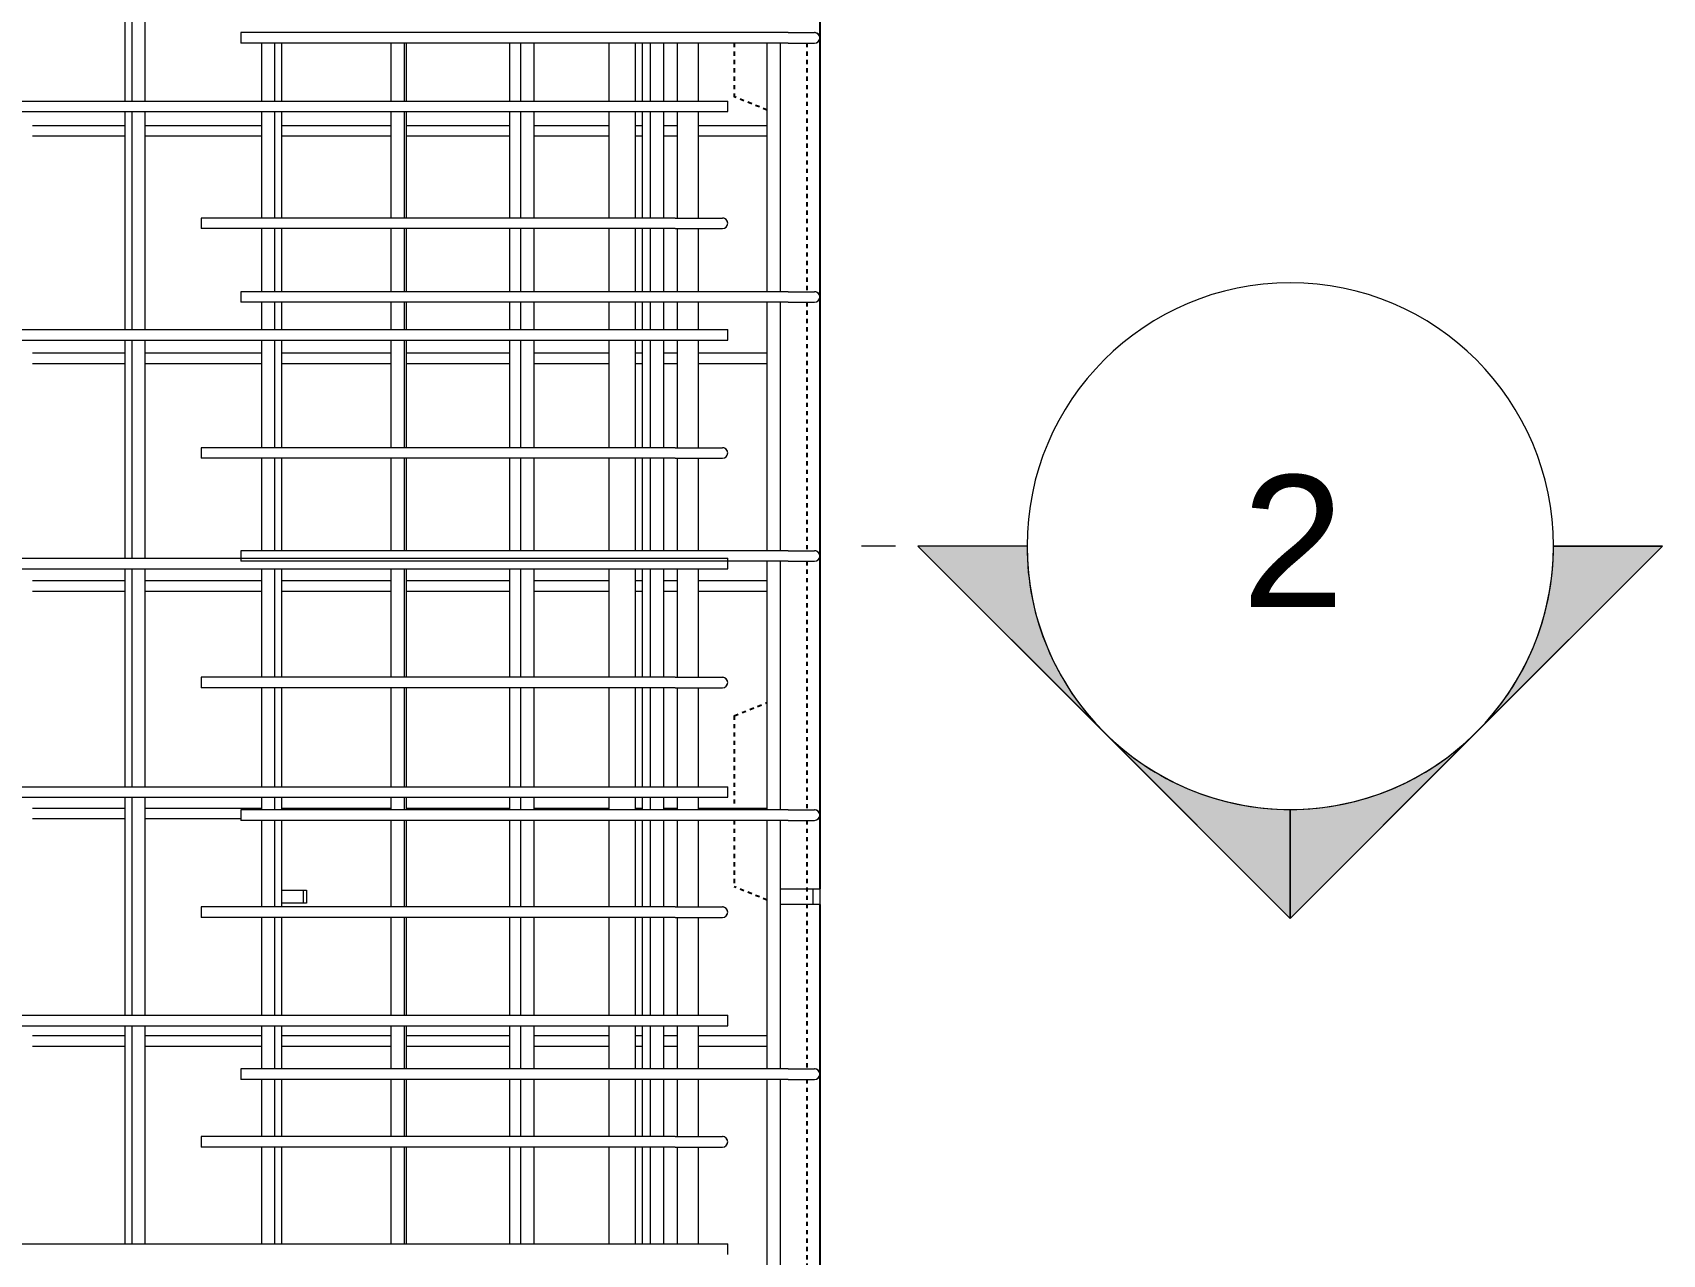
# Model space of a CAD drawing. Header units: millimetres. Extents: x -7118 to 5307, y -2677 to 10400.
# Drawn here: x -3119 to -1881, y 1933 to 2861 of the extents above; entities that cross this region are included whole.
import ezdxf

# ---------------------------------------------------------------- set-up
doc = ezdxf.new("R2010")
doc.units = ezdxf.units.MM
doc.linetypes.add('Dash', pattern=[6.36, 3.18, -3.18])
for name, color, linetype, lineweight in [('A-GENM', 13, 'Continuous', 18), ('A-WALL', 113, 'Continuous', 25), ('A-WALL-HDLN', 110, 'Dash', 25), ('G-ANNO-SYMB', 111, 'Continuous', 9), ('S-RBAR', 171, 'Continuous', 18)]:
    doc.layers.add(name, color=color, linetype=linetype, lineweight=lineweight)
doc.styles.add('Arial', font='arial.ttf', dxfattribs={"height": 100})

# ---------------------------------------------------------------- blocks, each defined once
blk = doc.blocks.new('RR spread anchor face based - RR-SA-2_5-150-V1-Elevation Front 1')
at = {"layer": 'A-GENM'}
for p, q in [((-2930, 6755), (-2913.7, 6755)), ((-2913.7, 6755), (-2911.2, 6755)), ((-2913.7, 6755), (-2913.7, 6745)), ((-2911.2, 6755), (-2911.2, 6745)), ((-2913.7, 6745), (-2930, 6745)), ((-2911.2, 6745), (-2913.7, 6745))]:
    blk.add_line(p, q, dxfattribs=at)
blk = doc.blocks.new('RR spread anchor face based - RR-SA-4_0-320-1726835-Elevation Front 1')
at = {"layer": 'A-GENM'}
for p, q in [((-2551.2, 6756), (-2526.2, 6756)), ((-2526.2, 6756), (-2521.2, 6756)), ((-2526.2, 6744), (-2526.2, 6756)), ((-2521.2, 6756), (-2521.2, 6744)), ((-2526.2, 6744), (-2551.2, 6744)), ((-2521.2, 6744), (-2526.2, 6744))]:
    blk.add_line(p, q, dxfattribs=at)
blk = doc.blocks.new('Detail View - M_Section Head - Filled SHOP DWG-1002450-Elevation Front 1')
at = {"layer": 'G-ANNO-SYMB'}
h = blk.add_hatch(color=256, dxfattribs=at)
edge = h.paths.add_edge_path()
edge.add_line((-2469.6, -528.7), (-2386.7, -528.7))
edge.add_arc((-2186.7, -528.7), 200, 180, 225)
edge.add_line((-2328.2, -670.1), (-2469.6, -528.7))
h = blk.add_hatch(color=256, dxfattribs=at)
edge = h.paths.add_edge_path()
edge.add_line((-1903.9, -528.7), (-2045.3, -670.1))
edge.add_arc((-2186.7, -528.7), 200, 315, 360)
edge.add_line((-1986.7, -528.7), (-1903.9, -528.7))
h = blk.add_hatch(color=256, dxfattribs=at)
edge = h.paths.add_edge_path()
edge.add_line((-2186.7, -811.5), (-2328.2, -670.1))
edge.add_arc((-2186.7, -528.7), 200, 225, 270)
edge.add_line((-2186.7, -728.7), (-2186.7, -811.5))
h = blk.add_hatch(color=256, dxfattribs=at)
edge = h.paths.add_edge_path()
edge.add_line((-2186.7, -811.5), (-2186.7, -728.7))
edge.add_arc((-2186.7, -528.7), 200, 270, 315)
edge.add_line((-2045.3, -670.1), (-2186.7, -811.5))
for p, q in [((-2186.7, -811.5), (-2469.6, -528.7)), ((-2386.7, -528.7), (-2469.6, -528.7)), ((-2469.6, -528.7), (-2328.2, -670.1)), ((-2386.7, -528.7), (-2469.6, -528.7)), ((-2186.7, -811.5), (-1903.9, -528.7)), ((-2045.3, -670.1), (-1903.9, -528.7)), ((-1986.7, -528.7), (-1903.9, -528.7)), ((-1903.9, -528.7), (-1986.7, -528.7)), ((-2328.2, -670.1), (-2186.7, -811.5)), ((-2186.7, -811.5), (-2045.3, -670.1)), ((-2186.7, -728.7), (-2186.7, -811.5)), ((-2186.7, -811.5), (-2186.7, -728.7))]:
    blk.add_line(p, q, dxfattribs=at)
for start, end in [(360, 180), (180, 360), (180, 225), (315, 0), (225, 270), (270, 315)]:
    blk.add_arc((-2186.7, -528.7), 200, start, end, dxfattribs=at)

msp = doc.modelspace()

# ---------------------------------------------------------------- linework, layer by layer
at = {"layer": 'A-WALL'}
for p, q in [((-2521.19617, 4094), (-2521.19617, 2211)), ((-2521.19617, 2199), (-2521.19617, -439))]:
    msp.add_line(p, q, dxfattribs=at)
at = {"layer": 'A-WALL-HDLN'}
for p, q in [((-2586.19617, 2853.33333), (-2586.19617, 2812.5)), ((-2531.19875, 2853.33333), (-2531.19875, 2664.55556)), ((-2561.19617, 2802.5), (-2586.19617, 2812.5)), ((-2531.19875, 2656.55556), (-2531.19875, 2467.77778)), ((-2531.19875, 2459.77778), (-2531.19875, 2271)), ((-2586.19617, 2342.5), (-2561.19617, 2352.5)), ((-2586.19617, 2342.5), (-2586.19617, 2272.36538)), ((-2586.19617, 2263), (-2586.19617, 2212.5)), ((-2531.19875, 2263), (-2531.19875, 2074.22222)), ((-2561.19617, 2202.5), (-2586.19617, 2212.5)), ((-2531.19875, 2066.22222), (-2531.19875, 1877.44444))]:
    msp.add_line(p, q, dxfattribs=at)
at = {"layer": 'G-ANNO-SYMB'}
msp.add_line((-2463.8026, 2471.30847), (-2489.53813, 2471.30847), dxfattribs=at)
at = {"layer": 'S-RBAR'}
for p, q in [((-3049.08468, 2809.30769), (-3049.08468, 2974.90385)), ((-3043.84113, 2809.30769), (-3043.84113, 2974.90385)), ((-3033.84113, 2809.30769), (-3033.84113, 2974.90385)), ((-2545.19617, 2861.33333), (-2961.19617, 2861.33333)), ((-2961.19617, 2861.33333), (-2961.19617, 2853.33333)), ((-2545.19617, 2861.33333), (-2525.19617, 2861.33333)), ((-2545.19617, 2853.33333), (-2961.19617, 2853.33333)), ((-2945.33627, 2809.30769), (-2945.33627, 2853.33333)), ((-2935.33627, 2809.30769), (-2935.33627, 2853.33333)), ((-2930.00698, 2809.30769), (-2930.00698, 2853.33333)), ((-2846.83141, 2809.30769), (-2846.83141, 2853.33333)), ((-2836.83141, 2809.30769), (-2836.83141, 2853.33333)), ((-2835.30428, 2809.30769), (-2835.30428, 2853.33333)), ((-2756.85157, 2809.30769), (-2756.85157, 2853.33333)), ((-2748.32656, 2809.30769), (-2748.32656, 2853.33333)), ((-2738.32656, 2809.30769), (-2738.32656, 2853.33333)), ((-2681.19617, 2809.30769), (-2681.19617, 2853.33333)), ((-2661.19617, 2809.30769), (-2661.19617, 2853.33333)), ((-2655.89887, 2809.30769), (-2655.89887, 2853.33333)), ((-2649.8217, 2809.30769), (-2649.8217, 2853.33333)), ((-2639.8217, 2809.30769), (-2639.8217, 2853.33333)), ((-2629.45036, 2809.30769), (-2629.45036, 2853.33333)), ((-2613.45036, 2809.30769), (-2613.45036, 2853.33333)), ((-2561.19617, 2664.55556), (-2561.19617, 2853.33333)), ((-2551.19617, 2664.55556), (-2551.19617, 2853.33333)), ((-2545.19617, 2853.33333), (-2525.19617, 2853.33333)), ((-4226.19617, 2809.30769), (-2591.19617, 2809.30769)), ((-4226.19617, 2801.30769), (-2591.19617, 2801.30769)), ((-3049.08468, 2635.71154), (-3049.08468, 2801.30769)), ((-3043.84113, 2635.71154), (-3043.84113, 2801.30769)), ((-3033.84113, 2635.71154), (-3033.84113, 2801.30769)), ((-2945.33627, 2720.47059), (-2945.33627, 2801.30769)), ((-2935.33627, 2720.47059), (-2935.33627, 2801.30769)), ((-2930.00698, 2720.47059), (-2930.00698, 2801.30769)), ((-2846.83141, 2720.47059), (-2846.83141, 2801.30769)), ((-2836.83141, 2720.47059), (-2836.83141, 2801.30769)), ((-2835.30428, 2720.47059), (-2835.30428, 2801.30769)), ((-2756.85157, 2720.47059), (-2756.85157, 2801.30769)), ((-2748.32656, 2720.47059), (-2748.32656, 2801.30769)), ((-2738.32656, 2720.47059), (-2738.32656, 2801.30769)), ((-2681.19617, 2720.47059), (-2681.19617, 2801.30769)), ((-2661.19617, 2720.47059), (-2661.19617, 2801.30769)), ((-2655.89887, 2720.47059), (-2655.89887, 2801.30769)), ((-2649.8217, 2720.47059), (-2649.8217, 2801.30769)), ((-2639.8217, 2720.47059), (-2639.8217, 2801.30769)), ((-2629.45036, 2720.47059), (-2629.45036, 2801.30769)), ((-2613.45036, 2720.47059), (-2613.45036, 2801.30769)), ((-2591.19617, 2801.30769), (-2591.19617, 2809.30769)), ((-3119.41239, 2790.84615), (-3049.08468, 2790.84615)), ((-3033.84113, 2790.84615), (-2945.33627, 2790.84615)), ((-2930.00698, 2790.84615), (-2846.83141, 2790.84615)), ((-2835.30428, 2790.84615), (-2756.85157, 2790.84615)), ((-2738.32656, 2790.84615), (-2681.19617, 2790.84615)), ((-2661.19617, 2790.84615), (-2655.89887, 2790.84615)), ((-2639.8217, 2790.84615), (-2629.45036, 2790.84615)), ((-2613.45036, 2790.84615), (-2561.19617, 2790.84615)), ((-3119.41239, 2782.84615), (-3049.08468, 2782.84615)), ((-3033.84113, 2782.84615), (-2945.33627, 2782.84615)), ((-2930.00698, 2782.84615), (-2846.83141, 2782.84615)), ((-2835.30428, 2782.84615), (-2756.85157, 2782.84615)), ((-2738.32656, 2782.84615), (-2681.19617, 2782.84615)), ((-2661.19617, 2782.84615), (-2655.89887, 2782.84615)), ((-2639.8217, 2782.84615), (-2629.45036, 2782.84615)), ((-2613.45036, 2782.84615), (-2561.19617, 2782.84615)), ((-2631.19617, 2720.47059), (-2991.19617, 2720.47059)), ((-2991.19617, 2720.47059), (-2991.19617, 2712.47059)), ((-2631.19617, 2712.47059), (-2991.19617, 2712.47059)), ((-2945.33627, 2664.55556), (-2945.33627, 2712.47059)), ((-2935.33627, 2664.55556), (-2935.33627, 2712.47059)), ((-2930.00698, 2664.55556), (-2930.00698, 2712.47059)), ((-2846.83141, 2664.55556), (-2846.83141, 2712.47059)), ((-2836.83141, 2664.55556), (-2836.83141, 2712.47059)), ((-2835.30428, 2664.55556), (-2835.30428, 2712.47059)), ((-2756.85157, 2664.55556), (-2756.85157, 2712.47059)), ((-2748.32656, 2664.55556), (-2748.32656, 2712.47059)), ((-2738.32656, 2664.55556), (-2738.32656, 2712.47059)), ((-2681.19617, 2664.55556), (-2681.19617, 2712.47059)), ((-2661.19617, 2664.55556), (-2661.19617, 2712.47059)), ((-2655.89887, 2664.55556), (-2655.89887, 2712.47059)), ((-2649.8217, 2664.55556), (-2649.8217, 2712.47059)), ((-2639.8217, 2664.55556), (-2639.8217, 2712.47059)), ((-2631.19617, 2720.47059), (-2595.19617, 2720.47059)), ((-2631.19617, 2712.47059), (-2595.19617, 2712.47059)), ((-2629.45036, 2664.55556), (-2629.45036, 2712.47059)), ((-2613.45036, 2664.55556), (-2613.45036, 2712.47059)), ((-2545.19617, 2664.55556), (-2961.19617, 2664.55556)), ((-2961.19617, 2664.55556), (-2961.19617, 2656.55556)), ((-2545.19617, 2664.55556), (-2525.19617, 2664.55556)), ((-2545.19617, 2656.55556), (-2961.19617, 2656.55556)), ((-2945.33627, 2635.71154), (-2945.33627, 2656.55556)), ((-2935.33627, 2635.71154), (-2935.33627, 2656.55556)), ((-2930.00698, 2635.71154), (-2930.00698, 2656.55556)), ((-2846.83141, 2635.71154), (-2846.83141, 2656.55556)), ((-2836.83141, 2635.71154), (-2836.83141, 2656.55556)), ((-2835.30428, 2635.71154), (-2835.30428, 2656.55556)), ((-2756.85157, 2635.71154), (-2756.85157, 2656.55556)), ((-2748.32656, 2635.71154), (-2748.32656, 2656.55556)), ((-2738.32656, 2635.71154), (-2738.32656, 2656.55556)), ((-2681.19617, 2635.71154), (-2681.19617, 2656.55556)), ((-2661.19617, 2635.71154), (-2661.19617, 2656.55556)), ((-2655.89887, 2635.71154), (-2655.89887, 2656.55556)), ((-2649.8217, 2635.71154), (-2649.8217, 2656.55556)), ((-2639.8217, 2635.71154), (-2639.8217, 2656.55556)), ((-2629.45036, 2635.71154), (-2629.45036, 2656.55556)), ((-2613.45036, 2635.71154), (-2613.45036, 2656.55556)), ((-2561.19617, 2467.77778), (-2561.19617, 2656.55556)), ((-2551.19617, 2467.77778), (-2551.19617, 2656.55556)), ((-2545.19617, 2656.55556), (-2525.19617, 2656.55556)), ((-4226.19617, 2635.71154), (-2591.19617, 2635.71154)), ((-4226.19617, 2627.71154), (-2591.19617, 2627.71154)), ((-3049.08468, 2462.11538), (-3049.08468, 2627.71154)), ((-3043.84113, 2462.11538), (-3043.84113, 2627.71154)), ((-3033.84113, 2462.11538), (-3033.84113, 2627.71154)), ((-2945.33627, 2546.05882), (-2945.33627, 2627.71154)), ((-2935.33627, 2546.05882), (-2935.33627, 2627.71154)), ((-2930.00698, 2546.05882), (-2930.00698, 2627.71154)), ((-2846.83141, 2546.05882), (-2846.83141, 2627.71154)), ((-2836.83141, 2546.05882), (-2836.83141, 2627.71154)), ((-2835.30428, 2546.05882), (-2835.30428, 2627.71154)), ((-2756.85157, 2546.05882), (-2756.85157, 2627.71154)), ((-2748.32656, 2546.05882), (-2748.32656, 2627.71154)), ((-2738.32656, 2546.05882), (-2738.32656, 2627.71154)), ((-2681.19617, 2546.05882), (-2681.19617, 2627.71154)), ((-2661.19617, 2546.05882), (-2661.19617, 2627.71154)), ((-2655.89887, 2546.05882), (-2655.89887, 2627.71154)), ((-2649.8217, 2546.05882), (-2649.8217, 2627.71154)), ((-2639.8217, 2546.05882), (-2639.8217, 2627.71154)), ((-2629.45036, 2546.05882), (-2629.45036, 2627.71154)), ((-2613.45036, 2546.05882), (-2613.45036, 2627.71154)), ((-2591.19617, 2627.71154), (-2591.19617, 2635.71154)), ((-3119.41239, 2618.01923), (-3049.08468, 2618.01923)), ((-3033.84113, 2618.01923), (-2945.33627, 2618.01923)), ((-2930.00698, 2618.01923), (-2846.83141, 2618.01923)), ((-2835.30428, 2618.01923), (-2756.85157, 2618.01923)), ((-2738.32656, 2618.01923), (-2681.19617, 2618.01923)), ((-2661.19617, 2618.01923), (-2655.89887, 2618.01923)), ((-2639.8217, 2618.01923), (-2629.45036, 2618.01923)), ((-2613.45036, 2618.01923), (-2561.19617, 2618.01923)), ((-3119.41239, 2610.01923), (-3049.08468, 2610.01923)), ((-3033.84113, 2610.01923), (-2945.33627, 2610.01923)), ((-2930.00698, 2610.01923), (-2846.83141, 2610.01923)), ((-2835.30428, 2610.01923), (-2756.85157, 2610.01923)), ((-2738.32656, 2610.01923), (-2681.19617, 2610.01923)), ((-2661.19617, 2610.01923), (-2655.89887, 2610.01923)), ((-2639.8217, 2610.01923), (-2629.45036, 2610.01923)), ((-2613.45036, 2610.01923), (-2561.19617, 2610.01923)), ((-2631.19617, 2546.05882), (-2991.19617, 2546.05882)), ((-2991.19617, 2546.05882), (-2991.19617, 2538.05882)), ((-2631.19617, 2546.05882), (-2595.19617, 2546.05882)), ((-2631.19617, 2538.05882), (-2991.19617, 2538.05882)), ((-2945.33627, 2467.77778), (-2945.33627, 2538.05882)), ((-2935.33627, 2467.77778), (-2935.33627, 2538.05882)), ((-2930.00698, 2467.77778), (-2930.00698, 2538.05882)), ((-2846.83141, 2467.77778), (-2846.83141, 2538.05882)), ((-2836.83141, 2467.77778), (-2836.83141, 2538.05882)), ((-2835.30428, 2467.77778), (-2835.30428, 2538.05882)), ((-2756.85157, 2467.77778), (-2756.85157, 2538.05882)), ((-2748.32656, 2467.77778), (-2748.32656, 2538.05882)), ((-2738.32656, 2467.77778), (-2738.32656, 2538.05882)), ((-2681.19617, 2467.77778), (-2681.19617, 2538.05882)), ((-2661.19617, 2467.77778), (-2661.19617, 2538.05882)), ((-2655.89887, 2467.77778), (-2655.89887, 2538.05882)), ((-2649.8217, 2467.77778), (-2649.8217, 2538.05882)), ((-2639.8217, 2467.77778), (-2639.8217, 2538.05882)), ((-2631.19617, 2538.05882), (-2595.19617, 2538.05882)), ((-2629.45036, 2467.77778), (-2629.45036, 2538.05882)), ((-2613.45036, 2467.77778), (-2613.45036, 2538.05882)), ((-2545.19617, 2467.77778), (-2961.19617, 2467.77778)), ((-2961.19617, 2467.77778), (-2961.19617, 2459.77778)), ((-2545.19617, 2467.77778), (-2525.19617, 2467.77778)), ((-4226.19617, 2462.11538), (-2591.19617, 2462.11538)), ((-4226.19617, 2454.11538), (-2591.19617, 2454.11538)), ((-3049.08468, 2288.51923), (-3049.08468, 2454.11538)), ((-3043.84113, 2288.51923), (-3043.84113, 2454.11538)), ((-3033.84113, 2288.51923), (-3033.84113, 2454.11538)), ((-2545.19617, 2459.77778), (-2961.19617, 2459.77778)), ((-2945.33627, 2371.64706), (-2945.33627, 2454.11538)), ((-2935.33627, 2371.64706), (-2935.33627, 2454.11538)), ((-2930.00698, 2371.64706), (-2930.00698, 2454.11538)), ((-2846.83141, 2371.64706), (-2846.83141, 2454.11538)), ((-2836.83141, 2371.64706), (-2836.83141, 2454.11538)), ((-2835.30428, 2371.64706), (-2835.30428, 2454.11538)), ((-2756.85157, 2371.64706), (-2756.85157, 2454.11538)), ((-2748.32656, 2371.64706), (-2748.32656, 2454.11538)), ((-2738.32656, 2371.64706), (-2738.32656, 2454.11538)), ((-2681.19617, 2371.64706), (-2681.19617, 2454.11538)), ((-2661.19617, 2371.64706), (-2661.19617, 2454.11538)), ((-2655.89887, 2371.64706), (-2655.89887, 2454.11538)), ((-2649.8217, 2371.64706), (-2649.8217, 2454.11538)), ((-2639.8217, 2371.64706), (-2639.8217, 2454.11538)), ((-2629.45036, 2371.64706), (-2629.45036, 2454.11538)), ((-2613.45036, 2371.64706), (-2613.45036, 2454.11538)), ((-2591.19617, 2454.11538), (-2591.19617, 2462.11538)), ((-2561.19617, 2271), (-2561.19617, 2459.77778)), ((-2551.19617, 2271), (-2551.19617, 2459.77778)), ((-2545.19617, 2459.77778), (-2525.19617, 2459.77778)), ((-3119.41239, 2445.19231), (-3049.08468, 2445.19231)), ((-3033.84113, 2445.19231), (-2945.33627, 2445.19231)), ((-2930.00698, 2445.19231), (-2846.83141, 2445.19231)), ((-2835.30428, 2445.19231), (-2756.85157, 2445.19231)), ((-2738.32656, 2445.19231), (-2681.19617, 2445.19231)), ((-2661.19617, 2445.19231), (-2655.89887, 2445.19231)), ((-2639.8217, 2445.19231), (-2629.45036, 2445.19231)), ((-2613.45036, 2445.19231), (-2561.19617, 2445.19231)), ((-3119.41239, 2437.19231), (-3049.08468, 2437.19231)), ((-3033.84113, 2437.19231), (-2945.33627, 2437.19231)), ((-2930.00698, 2437.19231), (-2846.83141, 2437.19231)), ((-2835.30428, 2437.19231), (-2756.85157, 2437.19231)), ((-2738.32656, 2437.19231), (-2681.19617, 2437.19231)), ((-2661.19617, 2437.19231), (-2655.89887, 2437.19231)), ((-2639.8217, 2437.19231), (-2629.45036, 2437.19231)), ((-2613.45036, 2437.19231), (-2561.19617, 2437.19231)), ((-2631.19617, 2371.64706), (-2991.19617, 2371.64706)), ((-2991.19617, 2371.64706), (-2991.19617, 2363.64706)), ((-2631.19617, 2371.64706), (-2595.19617, 2371.64706)), ((-2631.19617, 2363.64706), (-2991.19617, 2363.64706)), ((-2945.33627, 2288.51923), (-2945.33627, 2363.64706)), ((-2935.33627, 2288.51923), (-2935.33627, 2363.64706)), ((-2930.00698, 2288.51923), (-2930.00698, 2363.64706)), ((-2846.83141, 2288.51923), (-2846.83141, 2363.64706)), ((-2836.83141, 2288.51923), (-2836.83141, 2363.64706)), ((-2835.30428, 2288.51923), (-2835.30428, 2363.64706)), ((-2756.85157, 2288.51923), (-2756.85157, 2363.64706)), ((-2748.32656, 2288.51923), (-2748.32656, 2363.64706)), ((-2738.32656, 2288.51923), (-2738.32656, 2363.64706)), ((-2681.19617, 2288.51923), (-2681.19617, 2363.64706)), ((-2661.19617, 2288.51923), (-2661.19617, 2363.64706)), ((-2655.89887, 2288.51923), (-2655.89887, 2363.64706)), ((-2649.8217, 2288.51923), (-2649.8217, 2363.64706)), ((-2639.8217, 2288.51923), (-2639.8217, 2363.64706)), ((-2631.19617, 2363.64706), (-2595.19617, 2363.64706)), ((-2629.45036, 2288.51923), (-2629.45036, 2363.64706)), ((-2613.45036, 2288.51923), (-2613.45036, 2363.64706)), ((-4226.19617, 2288.51923), (-2591.19617, 2288.51923)), ((-4226.19617, 2280.51923), (-2591.19617, 2280.51923)), ((-3049.08468, 2114.92308), (-3049.08468, 2280.51923)), ((-3043.84113, 2114.92308), (-3043.84113, 2280.51923)), ((-3033.84113, 2114.92308), (-3033.84113, 2280.51923)), ((-2945.33627, 2271), (-2945.33627, 2280.51923)), ((-2935.33627, 2271), (-2935.33627, 2280.51923)), ((-2930.00698, 2271), (-2930.00698, 2280.51923)), ((-2846.83141, 2271), (-2846.83141, 2280.51923)), ((-2836.83141, 2271), (-2836.83141, 2280.51923)), ((-2835.30428, 2271), (-2835.30428, 2280.51923)), ((-2756.85157, 2271), (-2756.85157, 2280.51923)), ((-2748.32656, 2271), (-2748.32656, 2280.51923)), ((-2738.32656, 2271), (-2738.32656, 2280.51923)), ((-2681.19617, 2271), (-2681.19617, 2280.51923)), ((-2661.19617, 2271), (-2661.19617, 2280.51923)), ((-2655.89887, 2271), (-2655.89887, 2280.51923)), ((-2649.8217, 2271), (-2649.8217, 2280.51923)), ((-2639.8217, 2271), (-2639.8217, 2280.51923)), ((-2629.45036, 2271), (-2629.45036, 2280.51923)), ((-2613.45036, 2271), (-2613.45036, 2280.51923)), ((-2591.19617, 2280.51923), (-2591.19617, 2288.51923)), ((-3119.41239, 2272.36538), (-3049.08468, 2272.36538)), ((-3033.84113, 2272.36538), (-2945.33627, 2272.36538)), ((-2545.19617, 2271), (-2961.19617, 2271)), ((-2961.19617, 2271), (-2961.19617, 2263)), ((-2930.00698, 2272.36538), (-2846.83141, 2272.36538)), ((-2835.30428, 2272.36538), (-2756.85157, 2272.36538)), ((-2738.32656, 2272.36538), (-2681.19617, 2272.36538)), ((-2661.19617, 2272.36538), (-2655.89887, 2272.36538)), ((-2639.8217, 2272.36538), (-2629.45036, 2272.36538)), ((-2613.45036, 2272.36538), (-2561.19617, 2272.36538)), ((-2545.19617, 2271), (-2525.19617, 2271)), ((-3119.41239, 2264.36538), (-3049.08468, 2264.36538)), ((-3033.84113, 2264.36538), (-2961.19617, 2264.36538)), ((-2545.19617, 2263), (-2961.19617, 2263)), ((-2945.33627, 2197.75752), (-2945.33627, 2263)), ((-2935.33627, 2197.75752), (-2935.33627, 2263)), ((-2930.00698, 2197.75752), (-2930.00698, 2263)), ((-2846.83141, 2197.75752), (-2846.83141, 2263)), ((-2836.83141, 2197.23529), (-2836.83141, 2263)), ((-2835.30428, 2197.23529), (-2835.30428, 2263)), ((-2756.85157, 2197.23529), (-2756.85157, 2263)), ((-2748.32656, 2197.23529), (-2748.32656, 2263)), ((-2738.32656, 2197.23529), (-2738.32656, 2263)), ((-2681.19617, 2197.23529), (-2681.19617, 2263)), ((-2661.19617, 2197.23529), (-2661.19617, 2263)), ((-2655.89887, 2197.23529), (-2655.89887, 2263)), ((-2649.8217, 2197.23529), (-2649.8217, 2263)), ((-2639.8217, 2197.23529), (-2639.8217, 2263)), ((-2629.45036, 2197.75752), (-2629.45036, 2263)), ((-2613.45036, 2197.75752), (-2613.45036, 2263)), ((-2561.19617, 2074.22222), (-2561.19617, 2263)), ((-2551.19617, 2074.22222), (-2551.19617, 2263)), ((-2545.19617, 2263), (-2525.19617, 2263)), ((-2631.19617, 2197.23529), (-2991.19617, 2197.23529)), ((-2991.19617, 2197.23529), (-2991.19617, 2189.23529)), ((-2631.19617, 2197.23529), (-2595.19617, 2197.23529)), ((-2631.19617, 2189.23529), (-2991.19617, 2189.23529)), ((-2945.33627, 2114.92308), (-2945.33627, 2189.23529)), ((-2935.33627, 2114.92308), (-2935.33627, 2189.23529)), ((-2930.00698, 2114.92308), (-2930.00698, 2189.23529)), ((-2846.83141, 2114.92308), (-2846.83141, 2189.23529)), ((-2836.83141, 2114.92308), (-2836.83141, 2189.23529)), ((-2835.30428, 2114.92308), (-2835.30428, 2189.23529)), ((-2756.85157, 2114.92308), (-2756.85157, 2189.23529)), ((-2748.32656, 2114.92308), (-2748.32656, 2189.23529)), ((-2738.32656, 2114.92308), (-2738.32656, 2189.23529)), ((-2681.19617, 2114.92308), (-2681.19617, 2189.23529)), ((-2661.19617, 2114.92308), (-2661.19617, 2189.23529)), ((-2655.89887, 2114.92308), (-2655.89887, 2189.23529)), ((-2649.8217, 2114.92308), (-2649.8217, 2189.23529)), ((-2639.8217, 2114.92308), (-2639.8217, 2189.23529)), ((-2631.19617, 2189.23529), (-2595.19617, 2189.23529)), ((-2629.45036, 2114.92308), (-2629.45036, 2189.23529)), ((-2613.45036, 2114.92308), (-2613.45036, 2189.23529)), ((-4226.19617, 2114.92308), (-2591.19617, 2114.92308)), ((-4226.19617, 2106.92308), (-2591.19617, 2106.92308)), ((-3049.08468, 1941.32692), (-3049.08468, 2106.92308)), ((-3043.84113, 1941.32692), (-3043.84113, 2106.92308)), ((-3033.84113, 1941.32692), (-3033.84113, 2106.92308)), ((-2945.33627, 2074.22222), (-2945.33627, 2106.92308)), ((-2935.33627, 2074.22222), (-2935.33627, 2106.92308)), ((-2930.00698, 2074.22222), (-2930.00698, 2106.92308)), ((-2846.83141, 2074.22222), (-2846.83141, 2106.92308)), ((-2836.83141, 2074.22222), (-2836.83141, 2106.92308)), ((-2835.30428, 2074.22222), (-2835.30428, 2106.92308)), ((-2756.85157, 2074.22222), (-2756.85157, 2106.92308)), ((-2748.32656, 2074.22222), (-2748.32656, 2106.92308)), ((-2738.32656, 2074.22222), (-2738.32656, 2106.92308)), ((-2681.19617, 2074.22222), (-2681.19617, 2106.92308)), ((-2661.19617, 2074.22222), (-2661.19617, 2106.92308)), ((-2655.89887, 2074.22222), (-2655.89887, 2106.92308)), ((-2649.8217, 2074.22222), (-2649.8217, 2106.92308)), ((-2639.8217, 2074.22222), (-2639.8217, 2106.92308)), ((-2629.45036, 2074.22222), (-2629.45036, 2106.92308)), ((-2613.45036, 2074.22222), (-2613.45036, 2106.92308)), ((-2591.19617, 2106.92308), (-2591.19617, 2114.92308)), ((-3119.41239, 2099.53846), (-3049.08468, 2099.53846)), ((-3033.84113, 2099.53846), (-2945.33627, 2099.53846)), ((-2930.00698, 2099.53846), (-2846.83141, 2099.53846)), ((-2835.30428, 2099.53846), (-2756.85157, 2099.53846)), ((-2738.32656, 2099.53846), (-2681.19617, 2099.53846)), ((-2661.19617, 2099.53846), (-2655.89887, 2099.53846)), ((-2639.8217, 2099.53846), (-2629.45036, 2099.53846)), ((-2613.45036, 2099.53846), (-2561.19617, 2099.53846)), ((-3119.41239, 2091.53846), (-3049.08468, 2091.53846)), ((-3033.84113, 2091.53846), (-2945.33627, 2091.53846)), ((-2930.00698, 2091.53846), (-2846.83141, 2091.53846)), ((-2835.30428, 2091.53846), (-2756.85157, 2091.53846)), ((-2738.32656, 2091.53846), (-2681.19617, 2091.53846)), ((-2661.19617, 2091.53846), (-2655.89887, 2091.53846)), ((-2639.8217, 2091.53846), (-2629.45036, 2091.53846)), ((-2613.45036, 2091.53846), (-2561.19617, 2091.53846)), ((-2545.19617, 2074.22222), (-2961.19617, 2074.22222)), ((-2961.19617, 2074.22222), (-2961.19617, 2066.22222)), ((-2545.19617, 2074.22222), (-2525.19617, 2074.22222)), ((-2545.19617, 2066.22222), (-2961.19617, 2066.22222)), ((-2945.33627, 2022.82353), (-2945.33627, 2066.22222)), ((-2935.33627, 2022.82353), (-2935.33627, 2066.22222)), ((-2930.00698, 2022.82353), (-2930.00698, 2066.22222)), ((-2846.83141, 2022.82353), (-2846.83141, 2066.22222)), ((-2836.83141, 2022.82353), (-2836.83141, 2066.22222)), ((-2835.30428, 2022.82353), (-2835.30428, 2066.22222)), ((-2756.85157, 2022.82353), (-2756.85157, 2066.22222)), ((-2748.32656, 2022.82353), (-2748.32656, 2066.22222)), ((-2738.32656, 2022.82353), (-2738.32656, 2066.22222)), ((-2681.19617, 2022.82353), (-2681.19617, 2066.22222)), ((-2661.19617, 2022.82353), (-2661.19617, 2066.22222)), ((-2655.89887, 2022.82353), (-2655.89887, 2066.22222)), ((-2649.8217, 2022.82353), (-2649.8217, 2066.22222)), ((-2639.8217, 2022.82353), (-2639.8217, 2066.22222)), ((-2629.45036, 2022.82353), (-2629.45036, 2066.22222)), ((-2613.45036, 2022.82353), (-2613.45036, 2066.22222)), ((-2561.19617, 1877.44444), (-2561.19617, 2066.22222)), ((-2551.19617, 1877.44444), (-2551.19617, 2066.22222)), ((-2545.19617, 2066.22222), (-2525.19617, 2066.22222)), ((-2631.19617, 2022.82353), (-2991.19617, 2022.82353)), ((-2991.19617, 2022.82353), (-2991.19617, 2014.82353)), ((-2631.19617, 2022.82353), (-2595.19617, 2022.82353)), ((-2631.19617, 2014.82353), (-2991.19617, 2014.82353)), ((-2945.33627, 1941.32692), (-2945.33627, 2014.82353)), ((-2935.33627, 1941.32692), (-2935.33627, 2014.82353)), ((-2930.00698, 1941.32692), (-2930.00698, 2014.82353)), ((-2846.83141, 1941.32692), (-2846.83141, 2014.82353)), ((-2836.83141, 1941.32692), (-2836.83141, 2014.82353)), ((-2835.30428, 1941.32692), (-2835.30428, 2014.82353)), ((-2756.85157, 1941.32692), (-2756.85157, 2014.82353)), ((-2748.32656, 1941.32692), (-2748.32656, 2014.82353)), ((-2738.32656, 1941.32692), (-2738.32656, 2014.82353)), ((-2681.19617, 1941.32692), (-2681.19617, 2014.82353)), ((-2661.19617, 1941.32692), (-2661.19617, 2014.82353)), ((-2655.89887, 1941.32692), (-2655.89887, 2014.82353)), ((-2649.8217, 1941.32692), (-2649.8217, 2014.82353)), ((-2639.8217, 1941.32692), (-2639.8217, 2014.82353)), ((-2631.19617, 2014.82353), (-2595.19617, 2014.82353)), ((-2629.45036, 1941.32692), (-2629.45036, 2014.82353)), ((-2613.45036, 1941.32692), (-2613.45036, 2014.82353)), ((-4226.19617, 1941.32692), (-2591.19617, 1941.32692)), ((-2591.19617, 1933.32692), (-2591.19617, 1941.32692))]:
    msp.add_line(p, q, dxfattribs=at)
for centre, start, end in [((-2525.19617, 2857.33333), 75, 90), ((-2525.19617, 2857.33333), 270, 90), ((-2525.19617, 2857.33333), 15, 60), ((-2525.19617, 2857.33333), 300, 345), ((-2595.19617, 2716.47059), 75, 90), ((-2595.19617, 2716.47059), 270, 90), ((-2595.19617, 2716.47059), 15, 60), ((-2595.19617, 2716.47059), 300, 345), ((-2525.19617, 2660.55556), 75, 90), ((-2525.19617, 2660.55556), 270, 90), ((-2525.19617, 2660.55556), 15, 60), ((-2525.19617, 2660.55556), 300, 345), ((-2595.19617, 2542.05882), 75, 90), ((-2595.19617, 2542.05882), 270, 90), ((-2595.19617, 2542.05882), 15, 60), ((-2595.19617, 2542.05882), 300, 345), ((-2525.19617, 2463.77778), 75, 90), ((-2525.19617, 2463.77778), 270, 90), ((-2525.19617, 2463.77778), 15, 60), ((-2525.19617, 2463.77778), 300, 345), ((-2595.19617, 2367.64706), 75, 90), ((-2595.19617, 2367.64706), 270, 90), ((-2595.19617, 2367.64706), 15, 60), ((-2595.19617, 2367.64706), 300, 345), ((-2525.19617, 2267), 75, 90), ((-2525.19617, 2267), 270, 90), ((-2525.19617, 2267), 15, 60), ((-2525.19617, 2267), 300, 345), ((-2595.19617, 2193.23529), 75, 90), ((-2595.19617, 2193.23529), 270, 90), ((-2595.19617, 2193.23529), 15, 60), ((-2595.19617, 2193.23529), 300, 345), ((-2525.19617, 2070.22222), 75, 90), ((-2525.19617, 2070.22222), 270, 90), ((-2525.19617, 2070.22222), 15, 60), ((-2525.19617, 2070.22222), 300, 345), ((-2595.19617, 2018.82353), 75, 90), ((-2595.19617, 2018.82353), 270, 90), ((-2595.19617, 2018.82353), 15, 60), ((-2595.19617, 2018.82353), 300, 345)]:
    msp.add_arc(centre, 4, start, end, dxfattribs=at)

# ---------------------------------------------------------------- block references
at = {"layer": 'A-GENM'}
for name in ['RR spread anchor face based - RR-SA-2_5-150-V1-Elevation Front 1', 'RR spread anchor face based - RR-SA-4_0-320-1726835-Elevation Front 1']:
    msp.add_blockref(name, (0, -4545), dxfattribs=at)
at = {"layer": 'G-ANNO-SYMB'}
msp.add_blockref('Detail View - M_Section Head - Filled SHOP DWG-1002450-Elevation Front 1', (22.93224, 3000), dxfattribs=at)

# ---------------------------------------------------------------- texts
at = {"layer": 'G-ANNO-SYMB', "insert": (-2200.49407, 2525.14232), "char_height": 100, "width": 96.2025, "attachment_point": 1, "style": 'Arial'}
msp.add_mtext('2', dxfattribs=at)

doc.saveas('drawing.dxf')
